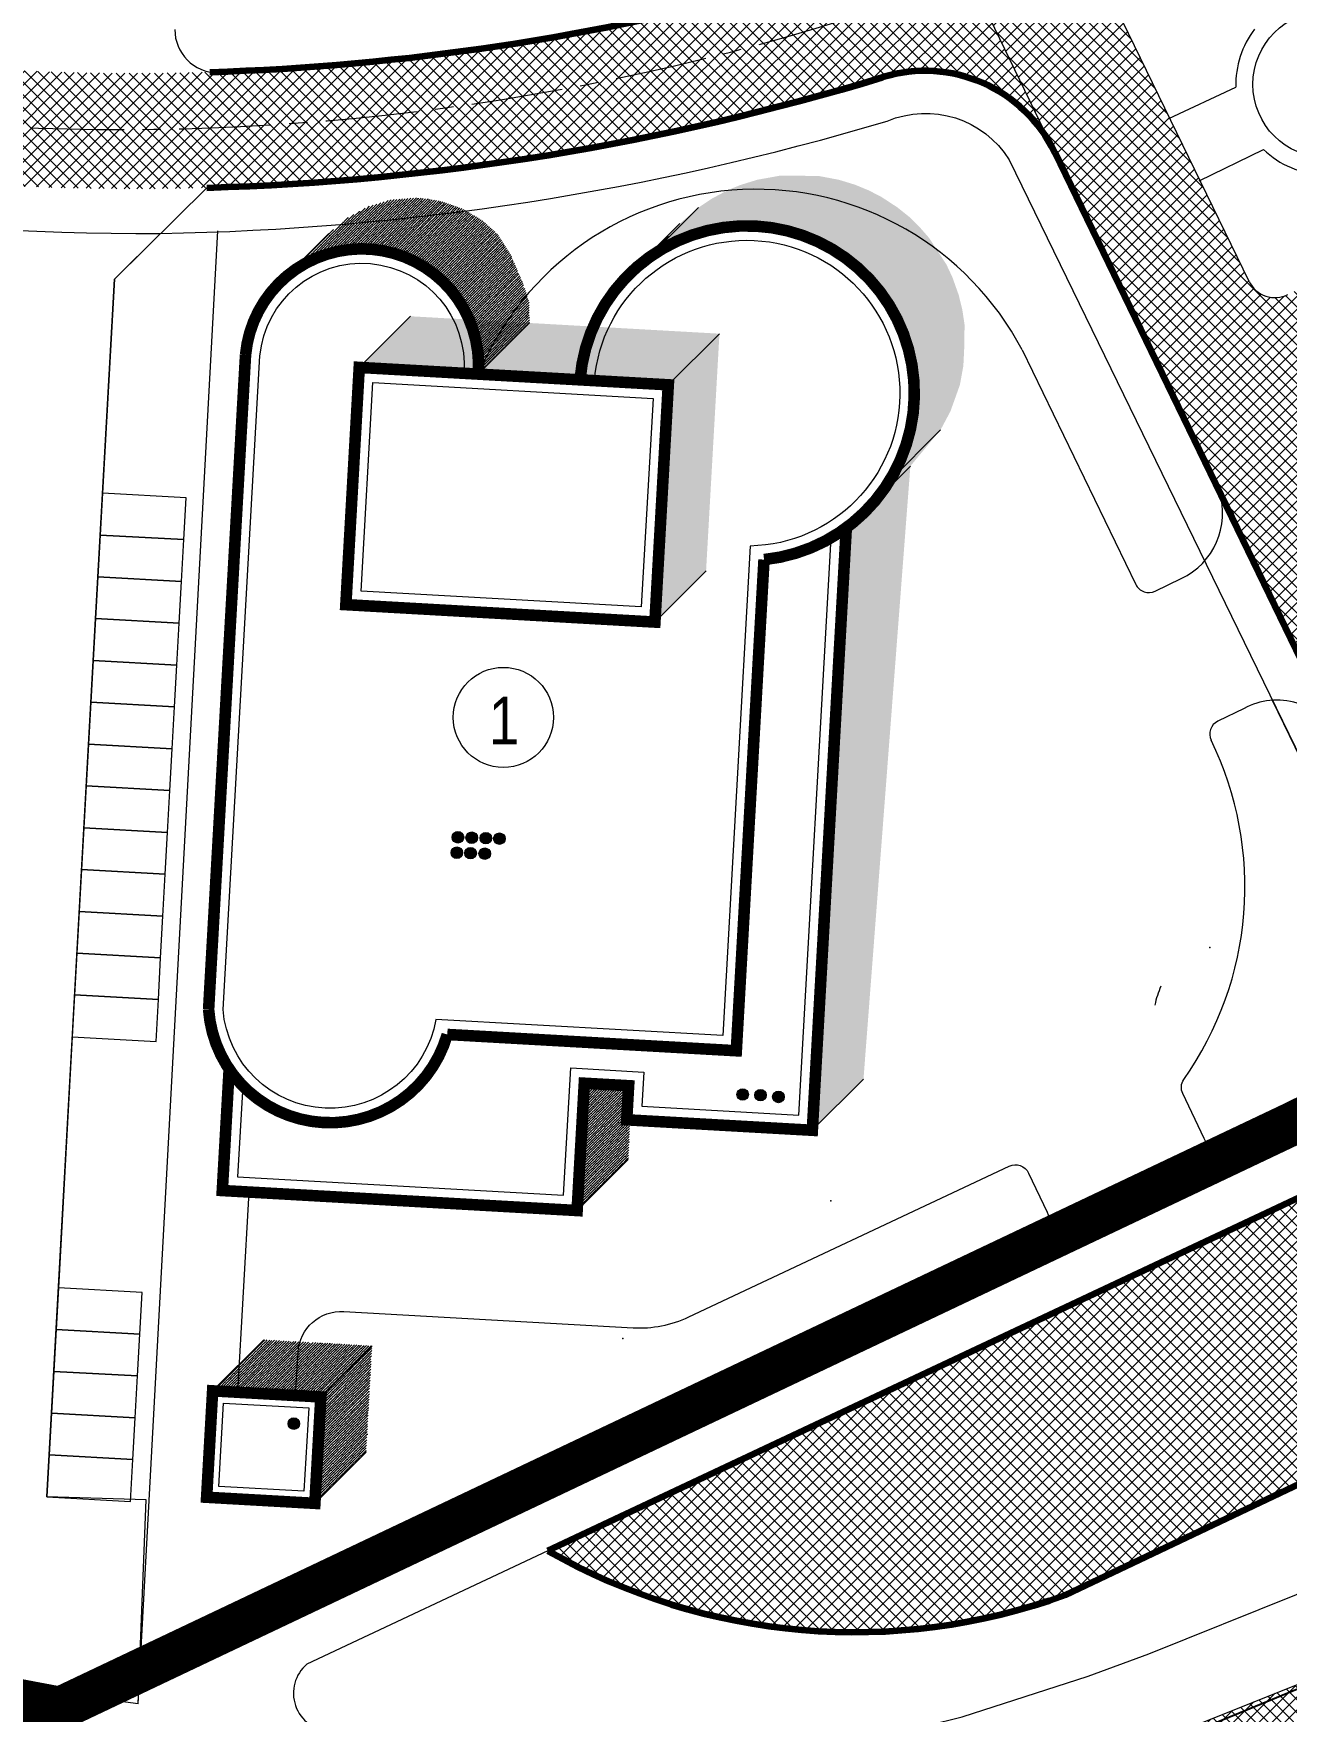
# Model space of a CAD drawing. Header units: millimetres. Extents: x 89040 to 596321, y -313033 to 2401191.
# Drawn here: x 595831.4 to 595918.1, y 1200140.8 to 1200256.9 of the extents above; entities that cross this region are included whole.
import ezdxf

# ---------------------------------------------------------------- set-up
doc = ezdxf.new("R2010")
doc.units = ezdxf.units.MM
doc.header["$MEASUREMENT"] = 0
for name, pattern in [('CENTER', [50.800000000000004, 31.75, -6.349999999999999, 6.349999999999999, -6.349999999999999]), ('DASHDOT2', [0.5, 0.25, -0.125, 0, -0.125]), ('HIDDEN', [0.375, 0.25, -0.125])]:
    doc.linetypes.add(name, pattern=pattern)
for name, color, linetype, lineweight in [('0-THAY0', 7, 'Continuous', 15), ('0-THAY2', 9, 'Continuous', 13), ('BONGDO', 251, 'Continuous', 9), ('CONGTRINH', 7, 'Continuous', 20), ('CONGTRINH2', 30, 'Continuous', 18), ('CONGTRUOCP1', 7, 'Continuous', 9), ('CONGTRUOCP2', 3, 'Continuous', 9), ('KICHTHUOC', 2, 'Continuous', 18), ('LEDUONG', 6, 'Continuous', 20), ('LONGDUONG', 4, 'Continuous', 90), ('MEPDUONG', 7, 'Continuous', 25), ('RANHDAT', 1, 'DASHDOT2', 25), ('SO', 61, 'Continuous', 18), ('tang cao', 7, 'Continuous', 5), ('truc', 8, 'CENTER', 9)]:
    doc.layers.add(name, color=color, linetype=linetype, lineweight=lineweight)
doc.layers.add('DUONG NOI BO CONG TRINH', color=7, linetype='Continuous', lineweight=20, true_color=0x5e5e5e)
doc.styles.add('STYLE2', font='VHELVCN.TTF')
doc.linetypes.add('TUONGXAY', pattern='A,10,[132,long.shx,S=0.5,R=0,X=-0.5,Y=0],0.01,[132,long.shx,S=-0.5,R=0,X=0.5,Y=0],-0.01,[132,long.shx,S=0.4,R=0,X=-0.4,Y=0],-0.01,[132,long.shx,S=-0.4,R=0,X=0.4,Y=0],-0.01,[132,long.shx,S=0.3,R=0,X=-0.3,Y=0],-0.01,[132,long.shx,S=-0.3,R=0,X=0.3,Y=0],10', length=20.05)
pattern_1 = [(45, (594650.3527654881, 1198136.11866812), (-0.4419417382415922, 0.4419417382415923), []), (135, (594650.3527654881, 1198136.11866812), (-0.4419417382415923, -0.4419417382415922), [])]
pattern_2 = [(45, (27179.21699432831, -3.795911343069747), (-0.4419417382415922, 0.4419417382415923), []), (135, (27179.21699432831, -3.795911343069747), (-0.4419417382415923, -0.4419417382415922), [])]
pattern_3 = [(45, (594650.3527654881, 1198136.11866812), (-0.1767766952966369, 0.1767766952966369), []), (45, (594650.5295421833, 1198136.11866812), (-0.1767766952966369, 0.1767766952966369), [0.3125, -0.0625, 0, -0.0625])]

msp = doc.modelspace()

# ---------------------------------------------------------------- hatches: boundary and pattern name
at = {"layer": 'BONGDO'}
h = msp.add_hatch(dxfattribs=at)
h.set_pattern_fill('ANSI35', color=256, style=0)
h.set_pattern_definition(pattern_3)
h.paths.add_polyline_path([(595890.616677767, 1200225.954834256), (595888.5281087043, 1200223.445082406), (595894.1569497569, 1200229.495106246), (595894.8384141608, 1200230.772254353), (595895.494224005, 1200232.605815712), (595895.7352933366, 1200233.924206784), (595895.8001405075, 1200235.252937215), (595895.8192090077, 1200236.778100964), (595895.6636531454, 1200237.813713764), (595895.416387533, 1200238.827037998), (595894.9753968982, 1200240.068689967), (595894.5670583205, 1200240.936978048), (595893.364523514, 1200242.786979935), (595892.6290048498, 1200243.62571413), (595892.0946954086, 1200244.160023571), (595891.1845525798, 1200244.891852352), (595890.0783206981, 1200245.616016474), (595889.2068375249, 1200246.069834889), (595888.2237213487, 1200246.475973694), (595887.1290097041, 1200246.810311601), (595885.7659546378, 1200247.068335687), (595884.4190678928, 1200247.093415075), (595883.0034410008, 1200247.089499844), (595881.4858193772, 1200246.815754082), (595880.284365911, 1200246.444945931), (595879.424053037, 1200246.08741043), (595878.3338542775, 1200245.509591129), (595877.411085468, 1200244.893687245), (595876.1210421465, 1200243.785026091), (595873.559740177, 1200241.142370799), (595879.0631995616, 1200243.56565923), (595882.2256826479, 1200243.528063697), (595885.6665655351, 1200242.529562899), (595888.8557215949, 1200240.330723054), (595891.876115543, 1200235.286766008), (595892.3490155172, 1200232.276256801), (595892.0579826423, 1200229.489737528)], flags=17)
h = msp.add_hatch(dxfattribs=at)
h.set_pattern_fill('ANSI35', color=256, style=0)
h.set_pattern_definition(pattern_3)
h.paths.add_polyline_path([(595862.166389484, 1200233.356899078), (595865.706661474, 1200236.897171068), (595865.6809143553, 1200238.363477812), (595865.2556986747, 1200239.654006268), (595864.4156630093, 1200241.619083105), (595863.5045643656, 1200243.056601688), (595862.4482673662, 1200243.98956721), (595861.1825056827, 1200244.756054031), (595859.4665260073, 1200245.36298416), (595857.9254318111, 1200245.56570363), (595856.0813327561, 1200245.41741512), (595854.5240034639, 1200244.942744268), (595853.1158586134, 1200244.180819589), (595851.8178058856, 1200243.086537386), (595848.2775338955, 1200239.546265397), (595851.3980376668, 1200241.562815052), (595853.872572603, 1200242.026843792), (595856.9627618055, 1200241.508696102), (595858.9079953762, 1200240.44929522), (595859.9642923756, 1200239.516329698), (595861.6980163328, 1200236.720196745)])
h = msp.add_hatch(dxfattribs=at)
h.set_pattern_fill('ANSI35', color=256, style=0)
h.set_pattern_definition(pattern_3)
h.paths.add_polyline_path([(595874.3895622586, 1200216.18633766), (595877.9298342485, 1200219.72660965), (595878.8562125851, 1200236.155715036), (595857.4680225345, 1200237.361718374), (595853.9277505445, 1200233.821446384), (595875.3159405953, 1200232.615443046)])
h = msp.add_hatch(dxfattribs=at)
h.set_pattern_fill('ANSI35', color=256, style=0)
h.set_pattern_definition(pattern_3)
h.paths.add_polyline_path([(595888.5281087043, 1200223.445082406), (595887.6356409534, 1200222.715123421), (595885.2832907353, 1200180.996736755), (595888.8235627253, 1200184.537008745), (595892.068380694, 1200226.985354396), (595894.1569497569, 1200229.495106246)])
h = msp.add_hatch(dxfattribs=at)
h.set_pattern_fill('ANSI35', color=256, style=0)
h.set_pattern_definition(pattern_3)
h.paths.add_polyline_path([(595869.0063554166, 1200175.440010376), (595872.5466274064, 1200178.980282366), (595872.6598721284, 1200181.712574019), (595872.5707192245, 1200184.08228203), (595869.5034143971, 1200184.25523635)])
h = msp.add_hatch(dxfattribs=at)
h.set_pattern_fill('ANSI35', color=256, style=0)
h.set_pattern_definition(pattern_3)
h.paths.add_polyline_path([(595850.8580882973, 1200155.164366996), (595854.3983602873, 1200158.704638986), (595854.8137742252, 1200166.07190903), (595847.3228330348, 1200166.494296341), (595843.7825610448, 1200162.954024351), (595851.2735022353, 1200162.53163704)])
at = {"layer": 'DUONG NOI BO CONG TRINH'}
h = msp.add_hatch(dxfattribs=at)
h.set_pattern_fill('NET', color=256, scale=5, angle=45, style=0)
h.set_pattern_definition(pattern_2)
h.paths.add_polyline_path([(595810.1231967779, 1200324.610406546), (595818.802346296, 1200328.685269117), (595827.2029031743, 1200327.369663982), (595835.4944599244, 1200326.799554892), (595840.1525740138, 1200326.791251856), (595843.8367138072, 1200326.943266332), (595847.0587437641, 1200327.191544895), (595850.9018787062, 1200327.76908508), (595853.3695631555, 1200328.892747491), (595855.0295119643, 1200330.206003743), (595856.7955761503, 1200332.535043321), (595857.5979283877, 1200334.440486701), (595858.0298784586, 1200337.34779139), (595857.891335913, 1200339.006603277), (595854.8548250273, 1200346.197983155), (595889.0355967165, 1200362.801503947), (595889.6251019469, 1200361.584227826), (595891.1185441595, 1200358.50040185), (595892.9174590782, 1200355.920541642), (595895.2602106512, 1200354.118573911), (595896.9651440652, 1200353.369269509), (595898.5031159223, 1200352.990376314), (595901.5505506232, 1200352.96205319), (595904.467232519, 1200353.854004316), (595906.2509028099, 1200354.959902598), (595908.9442161762, 1200357.620455672), (595911.7702661391, 1200360.787826934), (595915.3953445728, 1200365.300212201), (595918.9535419897, 1200370.3356825), (595921.4400125177, 1200374.30863209), (595924.5998595125, 1200380.077064081), (595933.1062333314, 1200384.231052791), (595933.0022470026, 1200383.358830707), (595933.1896111144, 1200382.287238274), (595933.6347315024, 1200381.462830652), (595934.1551044058, 1200380.919053186), (595934.8188617448, 1200380.623283621), (595932.4794608008, 1200375.715798706), (595929.2069621806, 1200369.761473444), (595927.618232046, 1200370.166223576), (595926.2344439022, 1200369.828014397), (595925.126186496, 1200368.836465767), (595924.5702460756, 1200367.964383557), (595921.4987369668, 1200363.465091338), (595918.2681155164, 1200359.227012747), (595915.3210736242, 1200355.723989234), (595912.2992700066, 1200352.436513532), (595909.5220015869, 1200349.651942796), (595906.9740434403, 1200347.27492914), (595905.3634020602, 1200345.852011036), (595903.0948989176, 1200342.938072346), (595902.1895067951, 1200340.373483236), (595901.9842319695, 1200338.357705778), (595902.152932302, 1200336.528622167), (595902.9840912906, 1200333.999097311), (595904.0456636086, 1200331.90745243), (595910.2303829173, 1200319.036146513), (595920.9365285937, 1200296.928903353), (595963.5167318955, 1200209.004552549), (595964.8591246655, 1200206.232630301), (595965.4346752694, 1200205.255064455), (595967.4333712492, 1200203.35760968), (595969.7917128537, 1200202.418533096), (595973.1371340326, 1200202.568906158), (595927.6236376934, 1200180.422966774), (595930.9578917549, 1200184.284814708), (595931.2731185947, 1200187.708074128), (595929.9360371773, 1200191.161925928), (595927.3499077284, 1200196.502054327), (595906.9811175223, 1200238.561803146), (595883.5312488109, 1200286.983706355), (595879.8285520201, 1200294.629447481), (595868.867679185, 1200317.262679676), (595867.817815033, 1200318.969803082), (595865.5220705147, 1200321.151875024), (595862.6296992628, 1200322.515026831), (595859.8675385062, 1200322.90407121), (595856.4440493188, 1200322.432773105), (595851.2452811591, 1200321.622943274), (595846.7432909746, 1200321.139357106), (595842.941972343, 1200320.886085349), (595837.9963682514, 1200320.767283826), (595830.3173094773, 1200321.053934858), (595823.0121730769, 1200321.863044979), (595816.0294820538, 1200323.13699062)])
edge = h.paths.add_edge_path(flags=16)
edge.add_arc((595945.7288704867, 1200202.143017455), 5, 0, 360)
edge = h.paths.add_edge_path(flags=16)
edge.add_line((595892.4231735965, 1200337.60836309), (595883.558788853, 1200355.225613473))
edge.add_arc((595881.7722020486, 1200354.326665427), 2.000000000000235, 26.70994282851439, 115.5861520820951)
edge.add_line((595880.908466507, 1200356.13053929), (595865.1189503196, 1200348.570162376))
edge.add_arc((595865.9826858612, 1200346.766288512), 1.999999999999899, 115.5861520821008, 205.8948835864992)
edge.add_line((595864.183492299, 1200345.892845597), (595872.7158165312, 1200328.317223244))
edge.add_arc((595874.5150100932, 1200329.190666159), 2, 205.8948835864968, 295.0033109118431)
edge.add_line((595875.3603513597, 1200327.378099431), (595891.4819280584, 1200334.896848315))
edge.add_arc((595890.636586792, 1200336.709415043), 2, 295.0033109118436, 386.7099428284974)
edge = h.paths.add_edge_path(flags=16)
edge.add_line((595879.1593257679, 1200320.093794528), (595894.8910002946, 1200327.331502841))
edge.add_arc((595895.7269199918, 1200325.514571841), 1.999999999999998, 26.511608429328078, 114.70585104970101, ccw=False)
edge.add_line((595897.5166078741, 1200326.407330086), (595906.2774519337, 1200308.844707121))
edge.add_arc((595904.4877640513, 1200307.951948876), 1.999999999999958, -64.54415459864498, 26.511608429313583, ccw=False)
edge.add_line((595905.3473948471, 1200306.146115302), (595889.6442367319, 1200298.670942338))
edge.add_arc((595888.7846059361, 1200300.476775911), 2, 206.2793245791068, 295.45584540135786, ccw=False)
edge.add_line((595886.991313424, 1200299.591280589), (595878.2019529527, 1200317.391368206))
edge.add_arc((595879.9952454648, 1200318.276863528), 2, 114.70585104969271, 206.2793245791068, ccw=False)
edge = h.paths.add_edge_path(flags=16)
edge.add_line((595921.2130952923, 1200277.784503163), (595911.2360813601, 1200297.638096629))
edge.add_arc((595909.449038674, 1200296.740055183), 2.000000000000139, 26.6808718854185, 116.4492501617534)
edge.add_line((595908.558228777, 1200298.530713645), (595893.2032432095, 1200290.891974376))
edge.add_arc((595894.0940531065, 1200289.101315914), 1.999999999999488, 116.4492501617591, 205.2287437658427)
edge.add_line((595892.2848264335, 1200288.248849582), (595901.5490916872, 1200268.586893222))
edge.add_arc((595903.35831836, 1200269.439359553), 2, 205.2287437658327, 294.8668638118605)
edge.add_line((595904.1993406945, 1200267.624784828), (595920.2670749406, 1200275.071886992))
edge.add_arc((595919.4260526062, 1200276.886461717), 1.999999999999643, 294.8668638118659, 386.6808718854185)
edge = h.paths.add_edge_path(flags=16)
edge.add_line((595907.6875858536, 1200260.472818845), (595923.532441483, 1200267.971408592))
edge.add_arc((595924.3879741131, 1200266.163629867), 2, 26.081542762728475, 115.3258881901549, ccw=False)
edge.add_line((595926.1843126151, 1200267.042929581), (595934.847001607, 1200249.345753607))
edge.add_arc((595933.050663105, 1200248.466453893), 2, -63.602352418413204, 26.0815427627291, ccw=False)
edge.add_line((595933.9398599113, 1200246.674993863), (595918.1990175792, 1200238.861977388))
edge.add_arc((595917.3098207728, 1200240.653437418), 2, 205.9533577232159, 296.3976475815854, ccw=False)
edge.add_line((595915.511519554, 1200239.778158761), (595906.7448172651, 1200257.789761464))
edge.add_arc((595908.543118484, 1200258.66504012), 2, 115.3258881901539, 205.9533577232161, ccw=False)
edge = h.paths.add_edge_path(flags=16)
edge.add_line((595933.1025810153, 1200237.062262932), (595937.3928166201, 1200239.027827142))
edge.add_arc((595938.2258480205, 1200237.209570096), 2, 25.410298068309203, 114.614803670828, ccw=False)
edge.add_line((595940.0323643876, 1200238.067765071), (595944.4675268114, 1200228.73166577))
edge.add_arc((595942.6610104443, 1200227.873470794), 1.999999999999889, -65.47774101942088, 25.410298068320117, ccw=False)
edge.add_line((595943.4911038933, 1200226.0538706), (595939.280835715, 1200224.133165138))
edge.add_arc((595938.4507422661, 1200225.952765331), 2, 205.9176913612265, 294.5222589805807, ccw=False)
edge.add_line((595936.6518965387, 1200225.078606279), (595932.1367666883, 1200234.369846834))
edge.add_arc((595933.9356124158, 1200235.244005886), 2, 114.61480367082169, 205.9176913612253, ccw=False)
edge = h.paths.add_edge_path(flags=16)
edge.add_line((595921.4670687729, 1200231.719637084), (595925.8918994237, 1200233.76049081))
edge.add_arc((595926.7295502286, 1200231.944357244), 2, 25.319333401046777, 114.7604524215061, ccw=False)
edge.add_line((595928.5374268169, 1200232.799683054), (595932.9619315251, 1200223.447739755))
edge.add_arc((595931.154054937, 1200222.592413945), 2, -65.34688709148679, 25.319333401047174, ccw=False)
edge.add_line((595931.9883018783, 1200220.774714288), (595927.7363044401, 1200218.823228054))
edge.add_arc((595926.9020574986, 1200220.64092771), 2, 206.3968006842257, 294.6531129085124, ccw=False)
edge.add_line((595925.1105843255, 1200219.751757384), (595920.5132464044, 1200229.014333192))
edge.add_arc((595922.3047195775, 1200229.903503518), 2, 114.76045242150471, 206.396800684225, ccw=False)
h = msp.add_hatch(dxfattribs=at)
h.set_pattern_fill('NET', color=256, scale=5, angle=45, style=0)
h.set_pattern_definition(pattern_1)
h.paths.add_polyline_path([(595890.1501346208, 1200253.917288257, -0.3694834459624228), (595902.066285455, 1200248.710496326), (595889.6873316558, 1200274.27194019, -0.4688389826321077), (595883.336698244, 1200260.270712201, -0.2328874569633087), (595736.0314185552, 1200288.478780154), (595727.9997492428, 1200284.577347219, 0.2461893727994996)])
h = msp.add_hatch(dxfattribs=at)
h.set_pattern_fill('NET', color=256, scale=5, angle=45, style=0)
h.set_pattern_definition(pattern_2)
edge = h.paths.add_edge_path()
edge.add_arc((596124.822954957, 1200204.217700057), 58.19772888753035, 79.44760466580969, 96.17337848788827)
edge.add_line((596118.5645208375, 1200262.077942452), (595979.697536832, 1200194.31331503))
edge.add_arc((595979.3245907043, 1200195.357117603), 1.10842799779583, 112.97630742079761, 289.66158817081765, ccw=False)
edge.add_line((595978.8919153322, 1200196.377609959), (596102.5872201351, 1200258.000111165))
edge.add_line((596102.5872201351, 1200258.000111165), (596099.0200547006, 1200265.160537977))
edge.add_line((596099.0200547003, 1200265.160537977), (595974.281221079, 1200203.018424479))
edge.add_arc((595971.1592231406, 1200209.283656228), 6.999999999990956, 295.20455389929367, 296.4873173899272, ccw=False)
edge.add_line((595974.1401815851, 1200202.950103769), (595927.6236376936, 1200180.422966774))
edge.add_line((595927.6236376934, 1200180.422966774), (595927.3804645619, 1200180.304643686))
edge.add_line((595927.3804645619, 1200180.304643686), (595866.990945738, 1200151.881630334))
edge.add_arc((595888.197905852, 1200188.979838717), 42.73186425277148, 240.2458241828597, 289.992441059452)
edge.add_line((595902.8077665004, 1200148.823093402), (595937.9323510777, 1200165.536111251))
edge.add_arc((595939.6509977095, 1200161.92415143), 4.000000000000091, 25.8400835431475, 115.4460900260865, ccw=False)
edge.add_line((595943.251053981, 1200163.667594816), (595945.9359663316, 1200158.123488468))
edge.add_arc((595942.3168536479, 1200156.358147381), 4.026711533427636, 25.67784091548822, 26.002326171269317, ccw=False)
edge.add_arc((595942.3168578292, 1200156.35814942), 4.026706881169951, -66.3056438343229, 25.67784054040419, ccw=False)
edge.add_line((595943.9350205068, 1200152.670885143), (595986.4073384276, 1200170.829689655))
edge.add_arc((595985.1657014107, 1200175.61940727), 4.948035702445559, 210.2930725451223, 284.53286762705096, ccw=False)
edge.add_line((595980.8932875978, 1200173.12350312), (595977.5894614828, 1200179.945611608))
edge.add_arc((595981.1895177542, 1200181.689054995), 4.000000000000143, 115.44609010416539, 205.8400835440186, ccw=False)
edge.add_line((595979.4708711173, 1200185.301014814), (596135.4809731861, 1200261.431180069))
h.paths.add_polyline_path([(595954.2138328685, 1200174.410029166), (595962.3139594794, 1200178.332776786), (595966.2367070991, 1200170.232650175), (595958.136580488, 1200166.309902555)])
h = msp.add_hatch(dxfattribs=at)
h.set_pattern_fill('NET', color=256, scale=5, angle=45, style=0)
h.set_pattern_definition(pattern_1)
edge = h.paths.add_edge_path()
edge.add_line((596165.3526169341, 1200245.768241577), (596040.3615255682, 1200181.430349236))
edge.add_line((596040.3615255683, 1200181.430349236), (595974.4460032823, 1200149.660716166))
edge.add_line((595974.4460032823, 1200149.660716166), (595887.2941582344, 1200108.94041715))
edge.add_line((595887.2941582344, 1200108.94041715), (595863.941566013, 1200113.354068338))
edge.add_arc((595864.3579150317, 1200115.292499628), 1.982640251780915, 257.8778083758706, 442.3411715980368)
edge.add_arc((595864.7335325279, 1200222.914556967), 105.657162487947, 262.2789344452771, 269.93959920161046, ccw=False)
edge.add_arc((596216.0666567059, 1202243.377775035), 2156.368809286879, 258.3430800473823, 260.2406115842742, ccw=False)
edge.add_arc((595818.4629829859, 1200314.059375547), 186.5068465838279, 243.9254116997073, 258.2148047023701, ccw=False)
edge.add_arc((595793.6038214305, 1200256.652396701), 124.0499713534397, 222.2389117473547, 242.5841609688209, ccw=False)
edge.add_arc((595887.0083538124, 1200328.604582381), 241.7572814305172, 211.500887900212, 219.9823404877563, ccw=False)
edge.add_line((595680.8783431844, 1200202.283555457), (595666.7609275276, 1200228.393358313))
edge.add_line((595666.7609275276, 1200228.393358313), (595664.4958584136, 1200232.803796163))
edge.add_arc((595663.5971119957, 1200232.341329947), 1.01075225686485, 27.22890432784813, 110.4666921600584)
edge.add_line((595663.2436895262, 1200233.288279092), (595673.3817796456, 1200238.482670716))
edge.add_line((595673.3817796456, 1200238.482670716), (595688.1964465062, 1200210.578514289))
edge.add_arc((595803.5756297832, 1200269.622027953), 129.6089982969188, 207.1003945666612, 242.7801480424895)
edge.add_arc((595807.4468028286, 1200286.97075853), 146.8759285918933, 244.5331027428364, 253.6875977120216)
edge.add_arc((595845.5873606232, 1200416.236893961), 281.6512591310201, 253.6270504047797, 259.199767328087)
edge.add_arc((597202.605694018, 1207447.900644057), 7443.060682914509, 259.0816022708314, 259.4924601860238)
edge.add_arc((595864.2701717704, 1200224.179525107), 96.42035395324301, 258.6246009222825, 286.4863514402396)
edge.add_line((595891.6330083926, 1200131.723266106), (595943.9350205068, 1200152.670885143))
edge.add_line((595943.9350205068, 1200152.670885143), (595986.4073384276, 1200170.829689655))
edge.add_line((595986.4073384275, 1200170.829689655), (596070.2254142474, 1200211.9926687))
edge.add_line((596070.2254142474, 1200211.9926687), (596143.0499229503, 1200249.768521745))
edge.add_line((596143.0499229503, 1200249.768521745), (596153.1950831242, 1200255.031064351))
edge.add_arc((596124.822954957, 1200204.217700057), 58.19772888750822, 45.710701506108194, 60.822775004913524, ccw=False)
h = msp.add_hatch(dxfattribs=at)
h.set_pattern_fill('NET', color=256, scale=5, angle=45, style=0)
h.set_pattern_definition(pattern_1)
edge = h.paths.add_edge_path()
edge.add_line((595893.9739121065, 1200107.677940448), (596076.7656743346, 1200196.250161444))
edge.add_line((596076.7656743345, 1200196.250161444), (596117.0565938568, 1200216.897341802))
edge.add_line((596117.0565938568, 1200216.897341802), (596167.6351294373, 1200243.639690924))
edge.add_arc((596138.8425358882, 1200215.455556923), 40.29092767213316, 23.551920942186314, 44.388156525469526, ccw=False)
edge.add_line((596175.7771630036, 1200231.555003265), (596124.822954957, 1200204.217700057))
edge.add_line((596124.822954957, 1200204.217700057), (596062.5969549402, 1200172.918951078))
edge.add_line((596062.5969549405, 1200172.918951078), (595917.7231739833, 1200103.189318503))
edge.add_line((595917.7231739833, 1200103.189318503), (595893.9739121065, 1200107.677940448))
h = msp.add_hatch(dxfattribs=at)
h.set_pattern_fill('NET', color=256, scale=5, angle=45, style=0)
h.set_pattern_definition(pattern_1)
edge = h.paths.add_edge_path()
edge.add_line((595482.0272263464, 1199936.586276851), (595489.8122768998, 1199920.14696334))
edge.add_line((595489.8122768998, 1199920.14696334), (595729.2873446181, 1200033.558016901))
edge.add_line((595729.2873446181, 1200033.558016901), (595855.8068585732, 1200094.028602478))
edge.add_line((595855.8068585732, 1200094.028602478), (595831.6785492375, 1200098.080012637))
edge.add_line((595831.6785492375, 1200098.080012637), (595523.4146762218, 1199952.140790651))
edge.add_line((595523.4146762218, 1199952.140790651), (595523.4146613305, 1199952.140784409))
edge.add_line((595523.4146613304, 1199952.140784409), (595541.1502906374, 1199975.83166535))
edge.add_arc((594769.5443107829, 1200489.234655762), 926.8000964134413, 326.3614219662855, 329.1163580389197)
edge.add_arc((595649.4557030931, 1199996.741118402), 86.16863352197149, 139.5003127462863, 168.7772152163164, ccw=False)
edge.add_arc((595652.4870435072, 1199986.612014415), 95.22474756943147, 115.64380308807159, 136.0483861432737, ccw=False)
edge.add_arc((596046.7578687584, 1199057.648643174), 1104.301117254154, 110.89613217840389, 113.2254739980475, ccw=False)
edge.add_arc((595625.8211722801, 1200164.409984638), 79.81865018473157, 289.8172163481437, 314.5072122134426)
edge.add_arc((595653.8472923993, 1200130.478639264), 36.17381859928907, 320.5350472127585, 382.7546184445213)
edge.add_arc((594454.7548221169, 1199577.249945924), 1356.714378186168, 24.71366372447383, 27.90255919925092)
edge.add_line((595653.7440018406, 1200212.15060814), (595647.5945320186, 1200224.12107016))
edge.add_line((595647.5945320186, 1200224.12107016), (595647.0171296882, 1200224.698472491))
edge.add_line((595647.0171296882, 1200224.698472491), (595637.7989067438, 1200220.210650566))
edge.add_line((595637.7989067436, 1200220.210650567), (595651.7770522744, 1200193.001010544))
edge.add_line((595651.7770522744, 1200193.001010544), (595675.3070104436, 1200146.413690413))
edge.add_arc((595651.0889694499, 1200130.989765078), 28.71255791997266, -73.84594389751783, 32.49214323012279, ccw=False)
edge.add_arc((595526.6630018756, 1200367.983259231), 295.8582894681492, 287.3336772655726, 296.5872581729195, ccw=False)
edge.add_arc((595652.8582438349, 1199985.86136448), 106.713275220063, 110.8883467054182, 154.9305380784546)
edge.add_line((595556.1979178452, 1200031.077561664), (595534.4451427874, 1199989.518915864))
edge.add_arc((595437.6376462346, 1200033.164599812), 106.1915115066397, 305.2990837128033, 335.7317555649627, ccw=False)
edge.add_arc((595117.4593306379, 1200580.432592718), 739.8971746384249, 299.520029173531, 301.0420439041126, ccw=False)
at = {"layer": 'tang cao'}
h = msp.add_hatch(color=256, dxfattribs=at)
edge = h.paths.add_edge_path()
edge.add_arc((595860.7569887927, 1200201.285611317), 0.399280375762523, -1.925301325783875, 358.0746986742162)
h = msp.add_hatch(color=256, dxfattribs=at)
edge = h.paths.add_edge_path()
edge.add_arc((595861.7098568685, 1200201.253580179), 0.399280375762523, -1.925301325783875, 358.0746986742162)
h = msp.add_hatch(color=256, dxfattribs=at)
edge = h.paths.add_edge_path()
edge.add_arc((595862.6889510762, 1200201.220667437), 0.399280375762523, -1.925301325783875, 358.0746986742162)
h = msp.add_hatch(color=256, dxfattribs=at)
edge = h.paths.add_edge_path()
edge.add_arc((595863.6243313837, 1200201.18922416), 0.399280375762523, -1.925301325783875, 358.0746986742162)
h = msp.add_hatch(color=256, dxfattribs=at)
edge = h.paths.add_edge_path()
edge.add_arc((595860.6799825011, 1200200.216060224), 0.399280375762523, -1.925301325783875, 358.0746986742162)
h = msp.add_hatch(color=256, dxfattribs=at)
edge = h.paths.add_edge_path()
edge.add_arc((595861.6328505768, 1200200.184029087), 0.399280375762523, -1.925301325783875, 358.0746986742162)
h = msp.add_hatch(color=256, dxfattribs=at)
edge = h.paths.add_edge_path()
edge.add_arc((595862.6119447846, 1200200.151116345), 0.399280375762523, -1.925301325783875, 358.0746986742162)
h = msp.add_hatch(color=256, dxfattribs=at)
edge = h.paths.add_edge_path()
edge.add_arc((595880.4626396189, 1200183.473881404), 0.399280375762523, -1.925301325783875, 358.0746986742162)
h = msp.add_hatch(color=256, dxfattribs=at)
edge = h.paths.add_edge_path()
edge.add_arc((595881.6932650761, 1200183.427682523), 0.399280375762523, -1.925301325783875, 358.0746986742162)
h = msp.add_hatch(color=256, dxfattribs=at)
edge = h.paths.add_edge_path()
edge.add_arc((595882.9377285204, 1200183.307672924), 0.399280375762523, -1.925301325783875, 358.0746986742162)
h = msp.add_hatch(color=256, dxfattribs=at)
edge = h.paths.add_edge_path()
edge.add_arc((595849.4010836572, 1200160.684743886), 0.399280375762523, -1.925301325783875, 358.0746986742162)

# ---------------------------------------------------------------- linework, layer by layer
at = {"layer": '0-THAY0', "color": 7, "lineweight": 5}
for points in [[(595836.1624991518, 1200225.111221197), (595836.0017627439, 1200222.215679139), (595841.7928468591, 1200221.894206323), (595841.9535832669, 1200224.789748381)], [(595836.0017627439, 1200222.215679139), (595835.8410263361, 1200219.320137082), (595841.6321104511, 1200218.998664265), (595841.7928468591, 1200221.894206323)], [(595835.8410263361, 1200219.320137082), (595835.6802899281, 1200216.424595024), (595841.4713740433, 1200216.103122208), (595841.6321104511, 1200218.998664265)], [(595835.6802899281, 1200216.424595024), (595835.5195535201, 1200213.529052966), (595841.3106376353, 1200213.20758015), (595841.4713740433, 1200216.103122208)], [(595835.5195535201, 1200213.529052966), (595835.3588171123, 1200210.633510909), (595841.1499012273, 1200210.312038093), (595841.3106376353, 1200213.20758015)], [(595835.3588171123, 1200210.633510909), (595835.1980807043, 1200207.737968851), (595840.9891648195, 1200207.416496035), (595841.1499012273, 1200210.312038093)], [(595835.1980807043, 1200207.737968851), (595835.0373442965, 1200204.842426793), (595840.8284284116, 1200204.520953978), (595840.9891648195, 1200207.416496035)], [(595835.0373442965, 1200204.842426793), (595834.8766078885, 1200201.946884736), (595840.6676920037, 1200201.62541192), (595840.8284284116, 1200204.520953978)], [(595834.8766078885, 1200201.946884736), (595834.7158714808, 1200199.051342678), (595840.5069555959, 1200198.729869863), (595840.6676920037, 1200201.62541192)], [(595834.7158714808, 1200199.051342678), (595834.5551350727, 1200196.155800621), (595840.346219188, 1200195.834327805), (595840.5069555959, 1200198.729869863)], [(595834.5551350727, 1200196.155800621), (595834.3943986648, 1200193.260258563), (595840.1854827799, 1200192.938785747), (595840.346219188, 1200195.834327805)], [(595834.3943986648, 1200193.260258563), (595834.2336622569, 1200190.364716506), (595840.024746372, 1200190.04324369), (595840.1854827799, 1200192.938785747)], [(595834.2336622569, 1200190.364716506), (595834.0729258488, 1200187.469174448), (595839.864009964, 1200187.147701632), (595840.024746372, 1200190.04324369)], [(595833.1085074014, 1200170.095922103), (595832.9477709936, 1200167.200380045), (595838.7388551086, 1200166.878907229), (595838.8995915166, 1200169.774449287)], [(595832.9477709936, 1200167.200380045), (595832.7870345856, 1200164.304837988), (595838.5781187008, 1200163.983365172), (595838.7388551086, 1200166.878907229)], [(595832.7870345856, 1200164.304837988), (595832.6262981776, 1200161.40929593), (595838.4173822929, 1200161.087823114), (595838.5781187008, 1200163.983365172)], [(595832.6262981776, 1200161.40929593), (595832.4655617698, 1200158.513753873), (595838.2566458848, 1200158.192281056), (595838.4173822929, 1200161.087823114)], [(595832.4655617698, 1200158.513753873), (595832.3048253618, 1200155.618211815), (595838.095909477, 1200155.296738999), (595838.2566458848, 1200158.192281056)]]:
    msp.add_lwpolyline(points, close=True, dxfattribs=at)
at = {"layer": '0-THAY2'}
msp.add_line((595834.0729258488, 1200187.469174448), (595833.1085074014, 1200170.095922103), dxfattribs=at)
at = {"layer": 'BONGDO'}
for p, q in [((595873.8708134783, 1200241.353415254), (595877.411085468, 1200244.893687245)), ((595848.2775338955, 1200239.546265397), (595851.8178058856, 1200243.086537386)), ((595871.789604182, 1200239.372234803), (595875.329876172, 1200242.912506793)), ((595872.5807701566, 1200240.244754101), (595876.1210421465, 1200243.785026091)), ((595853.9277505445, 1200233.821446384), (595857.4680225345, 1200237.361718374)), ((595862.1663894841, 1200233.356899079), (595865.7066614741, 1200236.897171069)), ((595875.3159405953, 1200232.615443046), (595878.8562125851, 1200236.155715036)), ((595890.616677767, 1200225.954834256), (595894.1569497569, 1200229.495106246)), ((595888.5281087043, 1200223.445082406), (595892.068380694, 1200226.985354396)), ((595874.3895622586, 1200216.18633766), (595877.9298342485, 1200219.72660965)), ((595885.2832907353, 1200180.996736755), (595888.8235627253, 1200184.537008745)), ((595869.0063554166, 1200175.440010376), (595872.5466274064, 1200178.980282366)), ((595843.7825610448, 1200162.954024351), (595847.3228330348, 1200166.494296341)), ((595851.2735022353, 1200162.53163704), (595854.8137742252, 1200166.07190903)), ((595850.8580882973, 1200155.164366996), (595854.3983602873, 1200158.704638986))]:
    msp.add_line(p, q, dxfattribs=at)
at = {"layer": 'CONGTRINH', "const_width": 0.8}
msp.add_lwpolyline([(595846.0591953952, 1200234.689935296, -0.9907723796166932), (595862.1663894841, 1200233.356899079), (595869.208075362, 1200232.959843664, -2.133888103083209), (595881.940180361, 1200220.51211009), (595880.0225890371, 1200186.504071786), (595860.0217410439, 1200187.63184788, -0.839227073457131), (595843.5031969977, 1200189.359895304), (595846.0591953952, 1200234.689935296)], format="xyb", dxfattribs=at)
for points in [[(595853.0013722079, 1200217.392340997), (595853.9277505445, 1200233.821446384), (595875.3159405953, 1200232.615443046), (595874.3895622586, 1200216.18633766)], [(595843.3671471068, 1200155.586754307), (595843.7825610448, 1200162.954024351), (595851.2735022353, 1200162.53163704), (595850.8580882973, 1200155.164366996)]]:
    msp.add_lwpolyline(points, close=True, dxfattribs=at)
msp.add_lwpolyline([(595844.9257916436, 1200185.233110305), (595844.4516637239, 1200176.824561385), (595869.0063554166, 1200175.440010376), (595869.5034143971, 1200184.25523635), (595872.5707192245, 1200184.08228203), (595872.4375784049, 1200181.721060408), (595885.2832907353, 1200180.996736755), (595887.6356409534, 1200222.715123421)], dxfattribs=at)
at = {"layer": 'CONGTRINH2'}
for p, q in [((595844.2109159514, 1200156.340447969), (595844.5362547073, 1200162.110255506)), ((595844.5362547073, 1200162.110255506), (595850.4297333907, 1200161.777943378)), ((595850.4297333907, 1200161.777943378), (595850.1043946348, 1200156.008135841)), ((595850.1043946348, 1200156.008135841), (595844.2109159514, 1200156.340447969))]:
    msp.add_line(p, q, dxfattribs=at)
for points in [[(595870.206790093, 1200232.903529722, -2.246763432736459), (595880.991706179, 1200221.454079379), (595879.080471959, 1200187.558782842)], [(595847.0549808411, 1200234.598221908, -0.9919607673981148), (595861.1678112316, 1200233.413205325, -0.9919607673981148)], [(595879.080471959, 1200187.558782842), (595859.2370399998, 1200188.67768281, -0.8819570107317511), (595844.505288893, 1200189.36882375), (595847.0576094622, 1200234.633638307)]]:
    msp.add_lwpolyline(points, format="xyb", dxfattribs=at)
msp.add_lwpolyline([(595854.0560832637, 1200218.334458075), (595854.8698676226, 1200232.766735328), (595874.2612295394, 1200231.673325969), (595873.4474451805, 1200217.241048716)], close=True, dxfattribs=at)
msp.add_lwpolyline([(595845.862342179, 1200184.079677906), (595845.5063747796, 1200177.766678463), (595868.0642383385, 1200176.494721432), (595868.561297319, 1200185.309947406), (595873.6254302802, 1200185.024399108), (595873.4922894606, 1200182.663177486), (595884.3411736572, 1200182.051447811), (595886.595455963, 1200222.030622751)], dxfattribs=at)
at = {"layer": 'CONGTRUOCP1'}
for p in [(595912.7989943284, 1200193.654088657), (595886.5549943284, 1200176.114088657)]:
    msp.add_point(p, dxfattribs=at)
at = {"layer": 'CONGTRUOCP2', "color": 3, "linetype": 'TUONGXAY'}
msp.add_arc((595914.8089943284, 1200188.494088657), 5.939, 155.3598270719184, 168.5951449974466, dxfattribs=at)
at = {"layer": 'DUONG NOI BO CONG TRINH'}
msp.add_line((595902.066285455, 1200248.710496326), (595889.6873316558, 1200274.27194019), dxfattribs=at)
msp.add_lwpolyline([(595974.4460032823, 1200149.660716166), (595887.2941582344, 1200108.94041715), (595863.941566013, 1200113.354068338, 1.039728939801653), (595864.6221495282, 1200117.257453189, -0.0334384101675257), (595850.5384373309, 1200118.215295951, -0.0082797324398573), (595780.3702437287, 1200131.484056738, -0.062430157547899), (595736.4856078383, 1200146.534709344, -0.0890068293222388), (595701.7636441577, 1200173.263085448, -0.0370242218652526), (595680.8783431844, 1200202.283555457), (595666.7609275276, 1200228.393358313), (595664.4958584137, 1200232.803796163, 0.3800530495861856), (595663.2436895262, 1200233.288279092), (595673.3817796456, 1200238.482670716), (595688.1964465062, 1200210.578514289, 0.1569523641366122), (595744.2916877025, 1200154.366196644, 0.0399652770992616), (595766.1931053272, 1200146.007391508, 0.0243203579475999), (595792.8100539369, 1200139.574667286, 0.0017927077649621), (595845.2525657642, 1200129.653257233, 0.122172284733482), (595891.6330083926, 1200131.723266106), (595943.9350205068, 1200152.670885143)], format="xyb", dxfattribs=at)
at = {"layer": 'KICHTHUOC'}
msp.add_lwpolyline([(595909.9546762711, 1200251.05548579), (595914.593777804, 1200253.235051015)], dxfattribs=at)
at = {"layer": 'LEDUONG'}
for p, q in [((595915.511519554, 1200239.778158761), (595906.7448172651, 1200257.789761464)), ((595836.9847363349, 1200239.923188041), (595843.3750708587, 1200246.264776786)), ((595836.9847363349, 1200239.923188041), (595836.1624991518, 1200225.111221197)), ((595917.1056152197, 1200210.772680883), (595926.854324319, 1200190.642459506)), ((595830.2419839865, 1200142.41149543), (595838.6369738154, 1200141.299573507))]:
    msp.add_line(p, q, dxfattribs=at)
for points in [[(595667.1433863209, 1200263.028829023, -0.2423712907391027), (595666.7920725624, 1200272.079080918, 0.1734044519324597), (595674.9703299326, 1200307.288323069, -0.3469649222711685), (595677.6254888751, 1200313.014427001, 0.0053339836088553), (595684.7353606522, 1200316.561267338, -0.3108077268315101), (595693.7163888325, 1200315.296115194, 0.0414024746465032), (595715.8882312131, 1200290.980769848, 0.11346711106612), (595786.2390945011, 1200250.860181693, 0.07389589636208001), (595840.1799035969, 1200243.093982414, 0.0682680697041697), (595890.4578522274, 1200250.875807777, -0.3681783266289731), (595898.9163168431, 1200248.195777398), (595925.7345397846, 1200193.103059391, -0.4018983779683966), (595923.0896224319, 1200183.738291727), (595833.2538926065, 1200140.968828851, -0.0083302712569853), (595780.9880185965, 1200151.141276772, -0.142495905075388), (595715.8935185941, 1200183.656276772), (595697.931518594, 1200206.096276772, -0.0097066193112534), (595667.1433863209, 1200263.028829023, 28.6649499215866)], [(595899.8042939437, 1200235.026826722), (595907.6662584213, 1200218.792565983, 0.4142135623725897), (595909.0021333358, 1200218.328412762), (595910.8021614715, 1200219.200134455, 0.3759265567621861), (595913.4454568283, 1200225.223937885), (595913.4454568283, 1200225.223937885)], [(595921.6689219776, 1200208.232787046), (595921.6689219776, 1200208.232787046, 0.4194139296749695), (595915.160769938, 1200210.199993777), (595913.3474380662, 1200209.32182932, 0.4098586426435437), (595912.8768942594, 1200207.999404784), (595912.8768942594, 1200207.999404784)], [(595915.0577990079, 1200179.47835323), (595915.0577990079, 1200179.47835323, -0.4132010507654858), (595912.3994663225, 1200180.429984486), (595910.9162040496, 1200183.537225983, -0.2625027031441898), (595910.9849702724, 1200184.517137418), (595910.9849702724, 1200184.517137418)], [(595849.5248597739, 1200162.630236718), (595849.6937507401, 1200165.625478919, -0.4142135623791161), (595852.8578839076, 1200168.451830153), (595872.8764921215, 1200167.323052624, 0.1246976705142669), (595876.7336776833, 1200168.072019492), (595898.9150677933, 1200178.511942835, -0.4132010507694106), (595900.2442341358, 1200178.036127208), (595901.5359489699, 1200175.332234764, -0.4152267994076601), (595900.5810211102, 1200172.664693186), (595900.5810211102, 1200172.664693186)], [(595866.990945738, 1200151.881630334), (595850.30811154, 1200144.029664822, 0.6890099138584876), (595851.9240727571, 1200139.396655193), (595851.9240727571, 1200139.396655193), (595864.4273723026, 1200137.760713717), (595878.310122759, 1200137.274461472), (595888.3963002922, 1200138.582919539), (595895.6521751863, 1200140.380955527), (595904.3710230452, 1200143.206260285), (595908.5729583726, 1200144.74814491), (595918.799078433, 1200148.846746851), (595927.8608155766, 1200152.743761025), (595935.9715135851, 1200156.297538279), (595944.9408437654, 1200160.178328484)]]:
    msp.add_lwpolyline(points, format="xyb", dxfattribs=at)
for points in [[(595909.9546762711, 1200251.05548579), (595914.593777804, 1200253.235051015)], [(595912.0502680573, 1200246.743217327), (595916.5015076203, 1200248.917268585)], [(595912.0502680573, 1200246.743217327), (595916.5015076203, 1200248.917268585)], [(595838.6394841427, 1200141.289983712), (595839.1854698596, 1200155.417767982), (595832.3048253618, 1200155.618211815), (595835.5195535201, 1200213.529052966), (595836.9847363349, 1200239.923188041), (595840.1799035969, 1200243.093982414)], [(595838.6394841427, 1200141.289983712), (595844.1421642508, 1200243.286666953)], [(595845.5312035062, 1200162.855424673), (595846.3129551888, 1200176.719609834)]]:
    msp.add_lwpolyline(points, dxfattribs=at)
msp.add_circle((595920.8529809498, 1200253.420222315), 5.080594633708538, dxfattribs=at)
msp.add_circle((595920.8529809498, 1200253.420222315), 5.080594633708538, dxfattribs=at)
for centre, radius, start, end in [((595920.8529809498, 1200253.420222315), 6.261941586296585, 142.4532803124693, 181.6945352635995), ((595920.8529809498, 1200253.420222315), 6.261941586296585, 225.9801132277417, 268.1410595653919), ((595881.3780795697, 1200225.340084233), 20.81726101608569, 27.73110362239268, 157.3497901367886), ((595917.3098207728, 1200240.653437418), 2, 205.9533577253081, 296.3976475804718), ((595892.0975420615, 1200197.856211627), 23.12284249785116, 324.7686982226586, 26.01876544746311)]:
    msp.add_arc(centre, radius, start, end, dxfattribs=at)
msp.add_ellipse((595844.1639966404, 1200257.21745212), major_axis=(2.121320343027057, 2.121320343027056), ratio=0.9999999999999902, start_param=2.356194490192339, end_param=3.909845798384079, dxfattribs=at)
msp.add_point((595872.1659943283, 1200166.574088657), dxfattribs=at)
at = {"layer": 'LONGDUONG'}
msp.add_line((595902.066285455, 1200248.710496326), (595921.6689219776, 1200208.232787046), dxfattribs=at)
at = {"layer": 'LONGDUONG', "linetype": 'ByBlock'}
for p, q in [((595922.7650234248, 1200178.132333861), (595866.990945738, 1200151.881630334)), ((595902.8077665004, 1200148.823093402), (595937.9323510778, 1200165.536111251)), ((595902.8077665004, 1200148.823093402), (595932.2173838638, 1200162.816809366)), ((595902.8077665004, 1200148.823093402), (595932.2173838638, 1200162.816809366))]:
    msp.add_line(p, q, dxfattribs=at)
at = {"layer": 'LONGDUONG'}
for centre, radius, start, end in [((595838.3225255758, 1200423.927612553), 169.7346657989444, 271.7756685669521, 285.3799650907221), ((595838.3225255758, 1200423.927612553), 177.7346657989444, 271.628992994086, 286.9538308273385), ((595893.0661447764, 1200244.351887859), 10, 25.84008354329352, 106.9538308273385)]:
    msp.add_arc(centre, radius, start, end, dxfattribs=at)
at = {"layer": 'LONGDUONG', "linetype": 'ByBlock'}
msp.add_arc((595888.197905852, 1200188.979838717), 42.73186425277148, 240.2458241859236, 289.9924410571797, dxfattribs=at)
at = {"layer": 'MEPDUONG'}
msp.add_line((595943.9350205068, 1200152.670885143), (595909.7385439855, 1200138.526375604), dxfattribs=at)
at = {"layer": 'RANHDAT', "linetype": 'HIDDEN', "ltscale": 40, "const_width": 3}
msp.add_lwpolyline([(595623.6215185933, 1200347.746276772), (595641.8995185932, 1200312.166276772), (595660.177518593, 1200276.586276772), (595678.4535185915, 1200241.016276778), (595697.931518594, 1200206.096276772), (595715.8935185941, 1200183.656276772), (595723.3265185924, 1200176.976276772), (595731.3355185922, 1200170.996276773), (595739.8545185927, 1200165.756276773), (595743.2995185169, 1200164.0362768), (595747.7285185916, 1200161.836276772), (595756.9815185906, 1200158.046276772), (595766.4715185923, 1200154.906276773), (595776.1165185976, 1200152.266276771), (595785.8595185954, 1200150.016276772), (595795.7225185836, 1200147.996276773), (595805.4785185952, 1200146.136276771), (595825.1445185632, 1200142.496276778), (595833.2485185933, 1200140.966276772), (595918.3625186089, 1200181.386276771), (596056.8465185908, 1200249.196276772)], dxfattribs=at)
at = {"layer": 'SO'}
msp.add_circle((595863.904302264, 1200209.58330026), 3.467247591789401, dxfattribs=at)
at = {"layer": 'tang cao'}
for centre in [(595860.7569887927, 1200201.285611317), (595861.7098568685, 1200201.253580179), (595862.6889510762, 1200201.220667437), (595863.6243313837, 1200201.18922416), (595860.6799825011, 1200200.216060224), (595861.6328505768, 1200200.184029087), (595862.6119447846, 1200200.151116345), (595880.4626396189, 1200183.473881404), (595881.6932650761, 1200183.427682523), (595882.9377285204, 1200183.307672924), (595849.4010836572, 1200160.684743886)]:
    msp.add_circle(centre, 0.399280375762523, dxfattribs=at)
at = {"layer": 'truc', "color": 171, "ltscale": 0.2}
msp.add_arc((595837.2234030105, 1200420.501534074), 170.1791228329938, 209.8648443526607, 297.0429283197882, dxfattribs=at)

# ---------------------------------------------------------------- texts
at = {"layer": 'SO', "style": 'STYLE2'}
msp.add_text('1', height=3.290624999999999, dxfattribs=at).set_placement((595862.8991728899, 1200207.720334698))

doc.saveas('drawing.dxf')
